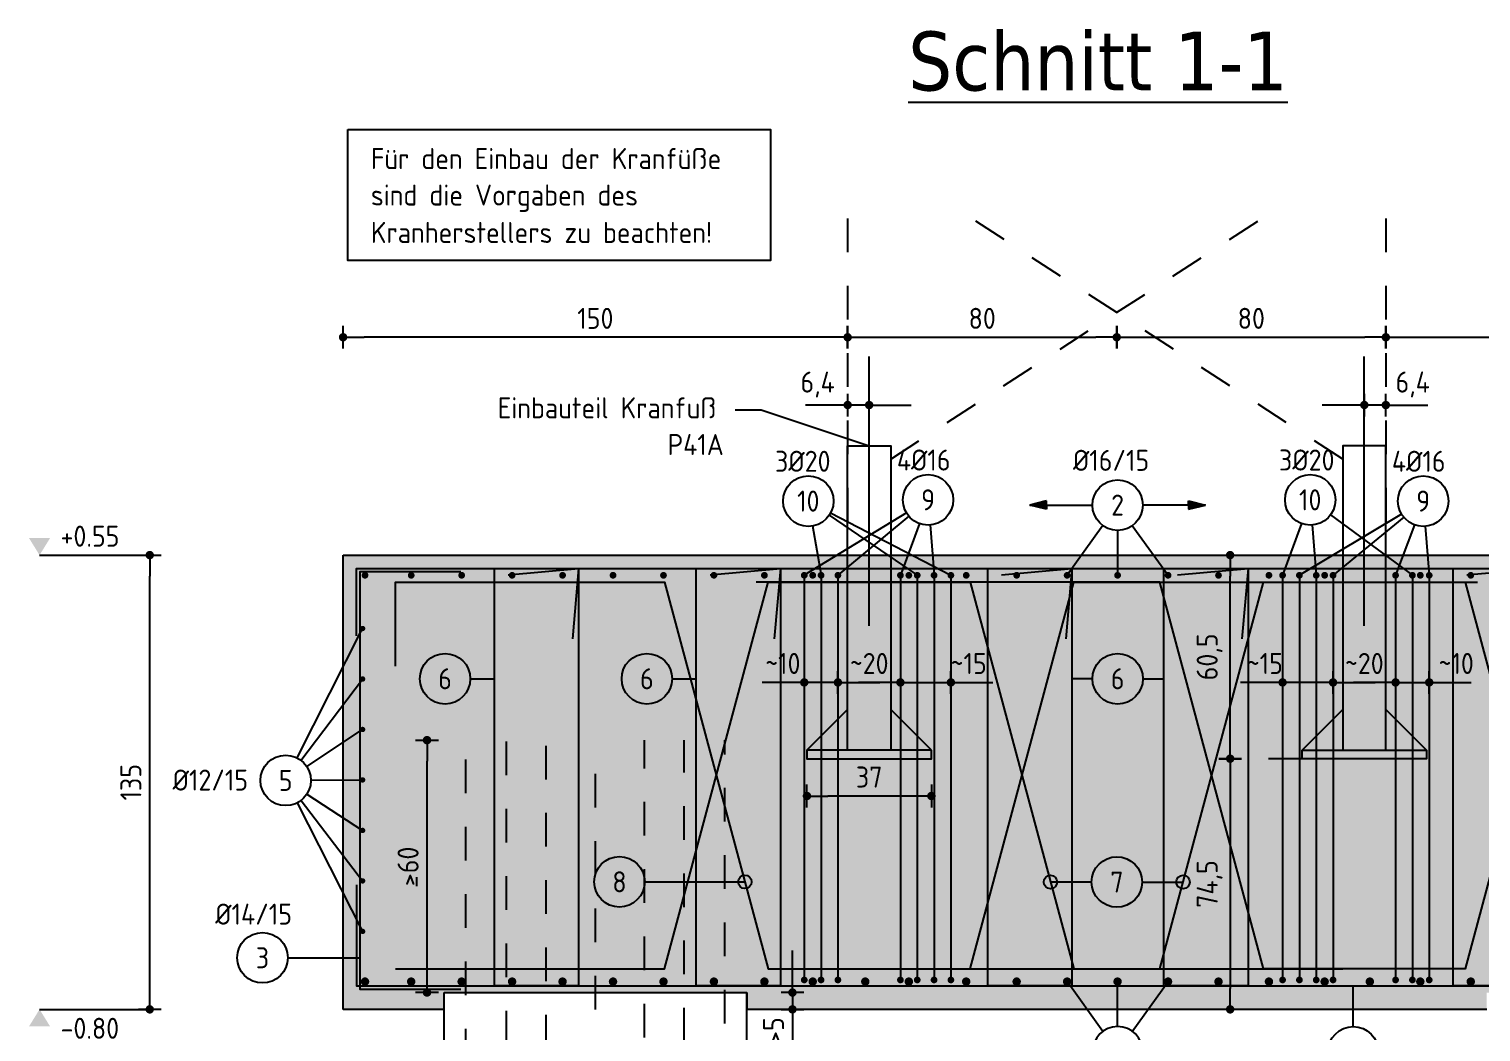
# Model space of a CAD drawing. Extents: x 0 to 30.1, y 0 to 14.9.
# Drawn here: x 8.773 to 13.089, y 3.843 to 6.823 of the extents above; entities that cross this region are included whole.
import ezdxf
from ezdxf.enums import TextEntityAlignment as Align

# ---------------------------------------------------------------- set-up
doc = ezdxf.new("R2010")
doc.units = 0
doc.header["$LTSCALE"] = 0.25
for name, pattern in [('AUSGEZOGEN', [1000.01, 1000, 0.01]), ('DASHED', [0.75, 0.5, -0.25]), ('DOT', [0.175, 0.05, -0.125]), ('HIDDEN2', [0.187, 0.125, -0.062])]:
    doc.linetypes.add(name, pattern=pattern)
for name, color, linetype in [('ACHSEN', 7, 'Continuous'), ('BETON', 7, 'Continuous'), ('grau_mittel', 7, 'Continuous'), ('HILFE', 7, 'Continuous'), ('koten', 7, 'Continuous'), ('MASSE', 7, 'Continuous'), ('OBJEKT', 7, 'Continuous'), ('RND', 7, 'Continuous'), ('TEXT', 7, 'Continuous')]:
    doc.layers.add(name, color=color, linetype=linetype)
doc.layers.add('NOPLOT', color=7, linetype='Continuous', plot=False)
doc.styles.add('helv', font='tahoma.ttf')
doc.styles.add('txt', font='isocp.shx')
doc.linetypes.add('ZICKZACK', pattern='A,0.0001,-0.2,[131,ltypeshp.shx,S=0.2,R=0,X=-0.2,Y=0],-0.4,[131,ltypeshp.shx,S=0.2,R=180,X=0.2,Y=0],-0.2', length=0.8001)
doc.dimstyles.new('DOT_I', dxfattribs={"dimscale": 0.25, "dimtxt": 0.25, "dimasz": 0.25, "dimexe": 0.1, "dimexo": 0.3, "dimgap": 0.1, "dimtad": 1, "dimdec": 3, "dimzin": 3, "dimtxsty": 'txt', "dimblk": 'DOT', "dimblk1": 'DOT', "dimblk2": 'DOT', "dimsah": 1, "dimcen": 0.1, "dimse1": 1, "dimse2": 1, "dimazin": 0, "dimtfac": 1, "dimtdec": 4, "dimtix": 1, "dimtmove": 2, "dimatfit": 3, "dimfxl": 0, "dimtvp": 1, "dimtolj": 1, "dimtzin": 0, "dimarcsym": 0})

# ---------------------------------------------------------------- blocks, each defined once
blk = doc.blocks.new('DOT')
at = {"layer": 'MASSE', "color": 7, "linetype": 'Continuous'}
for p, q in [((0, 0), (-1, 0)), ((0, 0.54), (0, -0.54))]:
    blk.add_line(p, q, dxfattribs=at)
at = {"layer": 'MASSE', "color": 7, "linetype": 'Continuous', "const_width": 0.2}
blk.add_lwpolyline([(-0.1, 0, 1), (0.1, 0, 1)], format="xyb", close=True, dxfattribs=at)
blk = doc.blocks.new('*D63')
at = {"layer": 'DEFPOINTS', "color": 0, "linetype": 'AUSGEZOGEN', "ltscale": 0.1, "transparency": 16777216}
for p in [(9.1314, 5.2599), (9.1314, 5.2599), (9.1314, 3.9099)]:
    blk.add_point(p, dxfattribs=at)
at = {"layer": 'MASSE', "color": 0, "linetype": 'AUSGEZOGEN', "lineweight": -2, "ltscale": 0.1, "transparency": 16777216}
blk.add_line((9.1314, 3.9724), (9.1314, 5.1974), dxfattribs=at)
at = {"layer": 'MASSE', "color": 0, "linetype": 'AUSGEZOGEN', "lineweight": -2, "ltscale": 0.1, "transparency": 16777216, "xscale": 0.0625, "yscale": 0.0625, "zscale": 0.0625}
for p, rotation in [((9.1314, 5.2599), 90), ((9.1314, 3.9099), 270)]:
    blk.add_blockref('DOT', p, dxfattribs=dict(at, rotation=rotation))
at = {"layer": 'MASSE', "color": 0, "linetype": 'AUSGEZOGEN', "ltscale": 0.1, "transparency": 16777216, "insert": (9.0752, 4.5849), "char_height": 0.0625, "attachment_point": 5, "rotation": 90, "style": 'txt'}
blk.add_mtext('\\A1;135', dxfattribs=at)
blk = doc.blocks.new('okrd_o')
at = {"layer": 'koten', "color": 7, "linetype": 'Continuous'}
blk.add_solid([(-0.125, 0.202), (0.125, 0.202), (0, 0)], dxfattribs=at)
at = {"layer": 'koten', "style": 'txt'}
blk.add_attdef('OKRD', (0.25, 0.1), '', height=0.25, dxfattribs=at)
blk = doc.blocks.new('OKRD_U')
at = {"layer": 'koten', "color": 7, "linetype": 'Continuous'}
blk.add_solid([(-0.125, -0.202), (0.125, -0.202), (0, 0)], dxfattribs=at)
at = {"layer": 'koten', "style": 'txt'}
blk.add_attdef('OKRD', (0.25, -0.35), '', height=0.25, dxfattribs=at)
blk = doc.blocks.new('*D66')
at = {"layer": 'DEFPOINTS', "color": 0, "linetype": 'AUSGEZOGEN', "transparency": 16777216}
for p in [(11.0421, 3.9599), (11.0421, 3.9099), (11.0421, 3.9099)]:
    blk.add_point(p, dxfattribs=at)
at = {"layer": 'MASSE', "color": 0, "linetype": 'AUSGEZOGEN', "lineweight": -2, "transparency": 16777216}
for p, q in [((11.0421, 4.0224), (11.0421, 4.0849)), ((11.0421, 3.9599), (11.0421, 3.9099)), ((11.0421, 3.8474), (11.0421, 3.7849))]:
    blk.add_line(p, q, dxfattribs=at)
at = {"layer": 'MASSE', "color": 0, "linetype": 'AUSGEZOGEN', "lineweight": -2, "transparency": 16777216, "xscale": 0.0625, "yscale": 0.0625, "zscale": 0.0625}
for p, rotation in [((11.0421, 3.9599), 270), ((11.0421, 3.9099), 90)]:
    blk.add_blockref('DOT', p, dxfattribs=dict(at, rotation=rotation))
at = {"layer": 'MASSE', "color": 0, "linetype": 'AUSGEZOGEN', "transparency": 16777216, "insert": (10.9859, 3.8469), "char_height": 0.0625, "attachment_point": 5, "rotation": 90, "style": 'txt'}
blk.add_mtext('\\A1;>5', dxfattribs=at)
blk = doc.blocks.new('*D96')
at = {"layer": 'DEFPOINTS', "color": 0, "linetype": 'AUSGEZOGEN', "transparency": 16777216}
for p in [(9.7062, 5.9073), (9.7062, 5.9073), (11.2062, 5.9073)]:
    blk.add_point(p, dxfattribs=at)
at = {"layer": 'MASSE', "color": 0, "linetype": 'AUSGEZOGEN', "lineweight": -2, "transparency": 16777216}
blk.add_line((11.1437, 5.9073), (9.7687, 5.9073), dxfattribs=at)
at = {"layer": 'MASSE', "color": 0, "linetype": 'AUSGEZOGEN', "lineweight": -2, "transparency": 16777216, "xscale": 0.0625, "yscale": 0.0625, "zscale": 0.0625, "rotation": 180}
blk.add_blockref('DOT', (9.7062, 5.9073), dxfattribs=at)
at = {"layer": 'MASSE', "color": 0, "linetype": 'AUSGEZOGEN', "lineweight": -2, "transparency": 16777216, "xscale": 0.0625, "yscale": 0.0625, "zscale": 0.0625}
blk.add_blockref('DOT', (11.2062, 5.9073), dxfattribs=at)
at = {"layer": 'MASSE', "color": 0, "linetype": 'AUSGEZOGEN', "transparency": 16777216, "insert": (10.4562, 5.9635), "char_height": 0.0625, "attachment_point": 5, "style": 'txt'}
blk.add_mtext('\\A1;150', dxfattribs=at)
blk = doc.blocks.new('*D97')
at = {"layer": 'DEFPOINTS', "color": 0, "linetype": 'AUSGEZOGEN', "transparency": 16777216}
for p in [(11.2062, 5.9073), (12.0062, 5.9073), (12.0062, 5.9073)]:
    blk.add_point(p, dxfattribs=at)
at = {"layer": 'MASSE', "color": 0, "linetype": 'AUSGEZOGEN', "lineweight": -2, "transparency": 16777216}
blk.add_line((11.2687, 5.9073), (11.9437, 5.9073), dxfattribs=at)
at = {"layer": 'MASSE', "color": 0, "linetype": 'AUSGEZOGEN', "lineweight": -2, "transparency": 16777216, "xscale": 0.0625, "yscale": 0.0625, "zscale": 0.0625, "rotation": 180}
blk.add_blockref('DOT', (11.2062, 5.9073), dxfattribs=at)
at = {"layer": 'MASSE', "color": 0, "linetype": 'AUSGEZOGEN', "lineweight": -2, "transparency": 16777216, "xscale": 0.0625, "yscale": 0.0625, "zscale": 0.0625}
blk.add_blockref('DOT', (12.0062, 5.9073), dxfattribs=at)
at = {"layer": 'MASSE', "color": 0, "linetype": 'AUSGEZOGEN', "transparency": 16777216, "insert": (11.6062, 5.9635), "char_height": 0.0625, "attachment_point": 5, "style": 'txt'}
blk.add_mtext('\\A1;80', dxfattribs=at)
blk = doc.blocks.new('*D98')
at = {"layer": 'DEFPOINTS', "color": 0, "linetype": 'AUSGEZOGEN', "transparency": 16777216}
for p in [(12.0062, 5.9073), (12.8062, 5.9073), (12.8062, 5.9073)]:
    blk.add_point(p, dxfattribs=at)
at = {"layer": 'MASSE', "color": 0, "linetype": 'AUSGEZOGEN', "lineweight": -2, "transparency": 16777216}
blk.add_line((12.0687, 5.9073), (12.7437, 5.9073), dxfattribs=at)
at = {"layer": 'MASSE', "color": 0, "linetype": 'AUSGEZOGEN', "lineweight": -2, "transparency": 16777216, "xscale": 0.0625, "yscale": 0.0625, "zscale": 0.0625, "rotation": 180}
blk.add_blockref('DOT', (12.0062, 5.9073), dxfattribs=at)
at = {"layer": 'MASSE', "color": 0, "linetype": 'AUSGEZOGEN', "lineweight": -2, "transparency": 16777216, "xscale": 0.0625, "yscale": 0.0625, "zscale": 0.0625}
blk.add_blockref('DOT', (12.8062, 5.9073), dxfattribs=at)
at = {"layer": 'MASSE', "color": 0, "linetype": 'AUSGEZOGEN', "transparency": 16777216, "insert": (12.4062, 5.9635), "char_height": 0.0625, "attachment_point": 5, "style": 'txt'}
blk.add_mtext('\\A1;80', dxfattribs=at)
blk = doc.blocks.new('*D99')
at = {"layer": 'DEFPOINTS', "color": 0, "linetype": 'AUSGEZOGEN', "transparency": 16777216}
for p in [(12.8062, 5.9073), (14.3062, 5.9073), (14.3062, 5.9073)]:
    blk.add_point(p, dxfattribs=at)
at = {"layer": 'MASSE', "color": 0, "linetype": 'AUSGEZOGEN', "lineweight": -2, "transparency": 16777216}
blk.add_line((12.8687, 5.9073), (14.2437, 5.9073), dxfattribs=at)
at = {"layer": 'MASSE', "color": 0, "linetype": 'AUSGEZOGEN', "lineweight": -2, "transparency": 16777216, "xscale": 0.0625, "yscale": 0.0625, "zscale": 0.0625, "rotation": 180}
blk.add_blockref('DOT', (12.8062, 5.9073), dxfattribs=at)
at = {"layer": 'MASSE', "color": 0, "linetype": 'AUSGEZOGEN', "lineweight": -2, "transparency": 16777216, "xscale": 0.0625, "yscale": 0.0625, "zscale": 0.0625}
blk.add_blockref('DOT', (14.3062, 5.9073), dxfattribs=at)
at = {"layer": 'MASSE', "color": 0, "linetype": 'AUSGEZOGEN', "transparency": 16777216, "insert": (13.5562, 5.9635), "char_height": 0.0625, "attachment_point": 5, "style": 'txt'}
blk.add_mtext('\\A1;150', dxfattribs=at)
blk = doc.blocks.new('*D100')
at = {"layer": 'DEFPOINTS', "color": 0, "linetype": 'AUSGEZOGEN', "transparency": 16777216}
for p in [(11.2062, 5.7059), (11.2062, 5.7059), (11.2702, 5.7059)]:
    blk.add_point(p, dxfattribs=at)
at = {"layer": 'MASSE', "color": 0, "linetype": 'AUSGEZOGEN', "lineweight": -2, "transparency": 16777216}
for p, q in [((11.1437, 5.7059), (11.0812, 5.7059)), ((11.2702, 5.7059), (11.2062, 5.7059)), ((11.3327, 5.7059), (11.3952, 5.7059))]:
    blk.add_line(p, q, dxfattribs=at)
at = {"layer": 'MASSE', "color": 0, "linetype": 'AUSGEZOGEN', "lineweight": -2, "transparency": 16777216, "xscale": 0.0625, "yscale": 0.0625, "zscale": 0.0625}
blk.add_blockref('DOT', (11.2062, 5.7059), dxfattribs=at)
at = {"layer": 'MASSE', "color": 0, "linetype": 'AUSGEZOGEN', "lineweight": -2, "transparency": 16777216, "xscale": 0.0625, "yscale": 0.0625, "zscale": 0.0625, "rotation": 180}
blk.add_blockref('DOT', (11.2702, 5.7059), dxfattribs=at)
at = {"layer": 'MASSE', "color": 0, "linetype": 'AUSGEZOGEN', "transparency": 16777216, "insert": (11.117, 5.7669), "char_height": 0.0625, "attachment_point": 5, "style": 'txt'}
blk.add_mtext('\\A1;6,4', dxfattribs=at)
blk = doc.blocks.new('*D101')
at = {"layer": 'DEFPOINTS', "color": 0, "linetype": 'AUSGEZOGEN', "transparency": 16777216}
for p in [(12.7422, 5.7059), (12.7422, 5.7059), (12.8062, 5.7059)]:
    blk.add_point(p, dxfattribs=at)
at = {"layer": 'MASSE', "color": 0, "linetype": 'AUSGEZOGEN', "lineweight": -2, "transparency": 16777216}
for p, q in [((12.6797, 5.7059), (12.6172, 5.7059)), ((12.8062, 5.7059), (12.7422, 5.7059)), ((12.8687, 5.7059), (12.9312, 5.7059))]:
    blk.add_line(p, q, dxfattribs=at)
at = {"layer": 'MASSE', "color": 0, "linetype": 'AUSGEZOGEN', "lineweight": -2, "transparency": 16777216, "xscale": 0.0625, "yscale": 0.0625, "zscale": 0.0625}
blk.add_blockref('DOT', (12.7422, 5.7059), dxfattribs=at)
at = {"layer": 'MASSE', "color": 0, "linetype": 'AUSGEZOGEN', "lineweight": -2, "transparency": 16777216, "xscale": 0.0625, "yscale": 0.0625, "zscale": 0.0625, "rotation": 180}
blk.add_blockref('DOT', (12.8062, 5.7059), dxfattribs=at)
at = {"layer": 'MASSE', "color": 0, "linetype": 'AUSGEZOGEN', "transparency": 16777216, "insert": (12.8861, 5.7669), "char_height": 0.0625, "attachment_point": 5, "style": 'txt'}
blk.add_mtext('\\A1;6,4', dxfattribs=at)
blk = doc.blocks.new('RND_HIN')
at = {"layer": 'RND', "color": 7, "linetype": 'Continuous'}
blk.add_circle((0, 0), 0.3, dxfattribs=at)
at = {"layer": 'RND', "color": 7, "linetype": 'Continuous', "style": 'txt'}
blk.add_attdef('POSI', text='', height=0.25, dxfattribs=at).set_placement((0, 0), align=Align.MIDDLE)
blk = doc.blocks.new('Pfeillinie')
at = {"layer": 'TEXT', "linetype": 'Continuous'}
blk.add_hatch(color=7, dxfattribs=at).paths.add_polyline_path([(0, 0), (-0.8, 0.2), (-0.8, 0), (-0.8, -0.2)])
at = {"layer": 'TEXT', "color": 7, "linetype": 'Continuous'}
for p, q in [((-0.8, 0), (-0.8, 0.2)), ((-0.8, 0.2), (0, 0)), ((-0.8, 0), (-0.8, -0.2)), ((-0.8, -0.2), (0, 0))]:
    blk.add_line(p, q, dxfattribs=at)
blk = doc.blocks.new('*D149')
at = {"layer": 'DEFPOINTS', "color": 0, "linetype": 'AUSGEZOGEN', "transparency": 16777216}
for p in [(9.9557, 4.7099), (9.9557, 4.7099), (9.9557, 3.9599)]:
    blk.add_point(p, dxfattribs=at)
at = {"layer": 'MASSE', "color": 0, "linetype": 'AUSGEZOGEN', "lineweight": -2, "transparency": 16777216}
blk.add_line((9.9557, 4.0224), (9.9557, 4.6474), dxfattribs=at)
at = {"layer": 'MASSE', "color": 0, "linetype": 'AUSGEZOGEN', "lineweight": -2, "transparency": 16777216, "xscale": 0.0625, "yscale": 0.0625, "zscale": 0.0625}
for p, rotation in [((9.9557, 4.7099), 90), ((9.9557, 3.9599), 270)]:
    blk.add_blockref('DOT', p, dxfattribs=dict(at, rotation=rotation))
at = {"layer": 'MASSE', "color": 0, "linetype": 'AUSGEZOGEN', "transparency": 16777216, "insert": (9.8994, 4.3349), "char_height": 0.0625, "attachment_point": 5, "rotation": 90, "style": 'txt'}
blk.add_mtext('\\A1;>60', dxfattribs=at)
blk = doc.blocks.new('*D150')
at = {"layer": 'DEFPOINTS', "color": 0, "linetype": 'AUSGEZOGEN', "transparency": 16777216}
for p in [(11.0852, 4.544), (11.0852, 4.544), (11.4552, 4.544)]:
    blk.add_point(p, dxfattribs=at)
at = {"layer": 'MASSE', "color": 0, "linetype": 'AUSGEZOGEN', "lineweight": -2, "transparency": 16777216}
blk.add_line((11.3927, 4.544), (11.1477, 4.544), dxfattribs=at)
at = {"layer": 'MASSE', "color": 0, "linetype": 'AUSGEZOGEN', "lineweight": -2, "transparency": 16777216, "xscale": 0.0625, "yscale": 0.0625, "zscale": 0.0625, "rotation": 180}
blk.add_blockref('DOT', (11.0852, 4.544), dxfattribs=at)
at = {"layer": 'MASSE', "color": 0, "linetype": 'AUSGEZOGEN', "lineweight": -2, "transparency": 16777216, "xscale": 0.0625, "yscale": 0.0625, "zscale": 0.0625}
blk.add_blockref('DOT', (11.4552, 4.544), dxfattribs=at)
at = {"layer": 'MASSE', "color": 0, "linetype": 'AUSGEZOGEN', "transparency": 16777216, "insert": (11.2702, 4.6003), "char_height": 0.0625, "attachment_point": 5, "style": 'txt'}
blk.add_mtext('\\A1;37', dxfattribs=at)
blk = doc.blocks.new('*D151')
at = {"layer": 'DEFPOINTS', "color": 0, "linetype": 'AUSGEZOGEN', "transparency": 16777216}
for p in [(12.3433, 5.2599), (12.3433, 5.2599), (12.3433, 4.6549)]:
    blk.add_point(p, dxfattribs=at)
at = {"layer": 'MASSE', "color": 0, "linetype": 'AUSGEZOGEN', "lineweight": -2, "transparency": 16777216}
blk.add_line((12.3433, 4.7174), (12.3433, 5.1974), dxfattribs=at)
at = {"layer": 'MASSE', "color": 0, "linetype": 'AUSGEZOGEN', "lineweight": -2, "transparency": 16777216, "xscale": 0.0625, "yscale": 0.0625, "zscale": 0.0625}
for p, rotation in [((12.3433, 5.2599), 90), ((12.3433, 4.6549), 270)]:
    blk.add_blockref('DOT', p, dxfattribs=dict(at, rotation=rotation))
at = {"layer": 'MASSE', "color": 0, "linetype": 'AUSGEZOGEN', "transparency": 16777216, "insert": (12.2824, 4.9574), "char_height": 0.0625, "attachment_point": 5, "rotation": 90, "style": 'txt'}
blk.add_mtext('\\A1;60,5', dxfattribs=at)
blk = doc.blocks.new('*D152')
at = {"layer": 'DEFPOINTS', "color": 0, "linetype": 'AUSGEZOGEN', "transparency": 16777216}
for p in [(12.3433, 4.6549), (12.3433, 3.9099), (12.3433, 3.9099)]:
    blk.add_point(p, dxfattribs=at)
at = {"layer": 'MASSE', "color": 0, "linetype": 'AUSGEZOGEN', "lineweight": -2, "transparency": 16777216}
blk.add_line((12.3433, 4.5924), (12.3433, 3.9724), dxfattribs=at)
at = {"layer": 'MASSE', "color": 0, "linetype": 'AUSGEZOGEN', "lineweight": -2, "transparency": 16777216, "xscale": 0.0625, "yscale": 0.0625, "zscale": 0.0625}
for p, rotation in [((12.3433, 4.6549), 90), ((12.3433, 3.9099), 270)]:
    blk.add_blockref('DOT', p, dxfattribs=dict(at, rotation=rotation))
at = {"layer": 'MASSE', "color": 0, "linetype": 'AUSGEZOGEN', "transparency": 16777216, "insert": (12.2824, 4.2824), "char_height": 0.0625, "attachment_point": 5, "rotation": 90, "style": 'txt'}
blk.add_mtext('\\A1;74,5', dxfattribs=at)
blk = doc.blocks.new('*D179')
at = {"layer": 'DEFPOINTS', "color": 0, "linetype": 'AUSGEZOGEN', "transparency": 16777216}
for p in [(11.0772, 4.8815), (11.0772, 4.8815), (11.1772, 4.8815)]:
    blk.add_point(p, dxfattribs=at)
at = {"layer": 'MASSE', "color": 0, "linetype": 'AUSGEZOGEN', "lineweight": -2, "transparency": 16777216}
for p, q in [((11.0147, 4.8815), (10.9522, 4.8815)), ((11.1772, 4.8815), (11.0772, 4.8815)), ((11.2397, 4.8815), (11.3022, 4.8815))]:
    blk.add_line(p, q, dxfattribs=at)
at = {"layer": 'MASSE', "color": 0, "linetype": 'AUSGEZOGEN', "lineweight": -2, "transparency": 16777216, "xscale": 0.0625, "yscale": 0.0625, "zscale": 0.0625}
blk.add_blockref('DOT', (11.0772, 4.8815), dxfattribs=at)
at = {"layer": 'MASSE', "color": 0, "linetype": 'AUSGEZOGEN', "lineweight": -2, "transparency": 16777216, "xscale": 0.0625, "yscale": 0.0625, "zscale": 0.0625, "rotation": 180}
blk.add_blockref('DOT', (11.1772, 4.8815), dxfattribs=at)
at = {"layer": 'MASSE', "color": 0, "linetype": 'AUSGEZOGEN', "transparency": 16777216, "insert": (11.0135, 4.9378), "char_height": 0.0625, "attachment_point": 5, "style": 'txt'}
blk.add_mtext('\\A1;~10', dxfattribs=at)
blk = doc.blocks.new('*D180')
at = {"layer": 'DEFPOINTS', "color": 0, "linetype": 'AUSGEZOGEN', "transparency": 16777216}
for p in [(11.1772, 4.8815), (11.3631, 4.8815), (11.3631, 4.8815)]:
    blk.add_point(p, dxfattribs=at)
at = {"layer": 'MASSE', "color": 0, "linetype": 'AUSGEZOGEN', "lineweight": -2, "transparency": 16777216}
blk.add_line((11.2397, 4.8815), (11.3006, 4.8815), dxfattribs=at)
at = {"layer": 'MASSE', "color": 0, "linetype": 'AUSGEZOGEN', "lineweight": -2, "transparency": 16777216, "xscale": 0.0625, "yscale": 0.0625, "zscale": 0.0625, "rotation": 180}
blk.add_blockref('DOT', (11.1772, 4.8815), dxfattribs=at)
at = {"layer": 'MASSE', "color": 0, "linetype": 'AUSGEZOGEN', "lineweight": -2, "transparency": 16777216, "xscale": 0.0625, "yscale": 0.0625, "zscale": 0.0625}
blk.add_blockref('DOT', (11.3631, 4.8815), dxfattribs=at)
at = {"layer": 'MASSE', "color": 0, "linetype": 'AUSGEZOGEN', "transparency": 16777216, "insert": (11.2702, 4.9378), "char_height": 0.0625, "attachment_point": 5, "style": 'txt'}
blk.add_mtext('\\A1;~20', dxfattribs=at)
blk = doc.blocks.new('*D181')
at = {"layer": 'DEFPOINTS', "color": 0, "linetype": 'AUSGEZOGEN', "transparency": 16777216}
for p in [(11.3631, 4.8815), (11.5131, 4.8815), (11.5131, 4.8815)]:
    blk.add_point(p, dxfattribs=at)
at = {"layer": 'MASSE', "color": 0, "linetype": 'AUSGEZOGEN', "lineweight": -2, "transparency": 16777216}
for p, q in [((11.3006, 4.8815), (11.2381, 4.8815)), ((11.3631, 4.8815), (11.5131, 4.8815)), ((11.5756, 4.8815), (11.6381, 4.8815))]:
    blk.add_line(p, q, dxfattribs=at)
at = {"layer": 'MASSE', "color": 0, "linetype": 'AUSGEZOGEN', "lineweight": -2, "transparency": 16777216, "xscale": 0.0625, "yscale": 0.0625, "zscale": 0.0625}
blk.add_blockref('DOT', (11.3631, 4.8815), dxfattribs=at)
at = {"layer": 'MASSE', "color": 0, "linetype": 'AUSGEZOGEN', "lineweight": -2, "transparency": 16777216, "xscale": 0.0625, "yscale": 0.0625, "zscale": 0.0625, "rotation": 180}
blk.add_blockref('DOT', (11.5131, 4.8815), dxfattribs=at)
at = {"layer": 'MASSE', "color": 0, "linetype": 'AUSGEZOGEN', "transparency": 16777216, "insert": (11.566, 4.9378), "char_height": 0.0625, "attachment_point": 5, "style": 'txt'}
blk.add_mtext('\\A1;~15', dxfattribs=at)
blk = doc.blocks.new('*D182')
at = {"layer": 'DEFPOINTS', "color": 0, "linetype": 'AUSGEZOGEN', "transparency": 16777216}
for p in [(12.4992, 4.8815), (12.4992, 4.8815), (12.6492, 4.8815)]:
    blk.add_point(p, dxfattribs=at)
at = {"layer": 'MASSE', "color": 0, "linetype": 'AUSGEZOGEN', "lineweight": -2, "transparency": 16777216}
for p, q in [((12.4367, 4.8815), (12.3742, 4.8815)), ((12.6492, 4.8815), (12.4992, 4.8815)), ((12.7117, 4.8815), (12.7742, 4.8815))]:
    blk.add_line(p, q, dxfattribs=at)
at = {"layer": 'MASSE', "color": 0, "linetype": 'AUSGEZOGEN', "lineweight": -2, "transparency": 16777216, "xscale": 0.0625, "yscale": 0.0625, "zscale": 0.0625}
blk.add_blockref('DOT', (12.4992, 4.8815), dxfattribs=at)
at = {"layer": 'MASSE', "color": 0, "linetype": 'AUSGEZOGEN', "lineweight": -2, "transparency": 16777216, "xscale": 0.0625, "yscale": 0.0625, "zscale": 0.0625, "rotation": 180}
blk.add_blockref('DOT', (12.6492, 4.8815), dxfattribs=at)
at = {"layer": 'MASSE', "color": 0, "linetype": 'AUSGEZOGEN', "transparency": 16777216, "insert": (12.4465, 4.9378), "char_height": 0.0625, "attachment_point": 5, "style": 'txt'}
blk.add_mtext('\\A1;~15', dxfattribs=at)
blk = doc.blocks.new('*D183')
at = {"layer": 'DEFPOINTS', "color": 0, "linetype": 'AUSGEZOGEN', "transparency": 16777216}
for p in [(12.6492, 4.8815), (12.8351, 4.8815), (12.8351, 4.8815)]:
    blk.add_point(p, dxfattribs=at)
at = {"layer": 'MASSE', "color": 0, "linetype": 'AUSGEZOGEN', "lineweight": -2, "transparency": 16777216}
blk.add_line((12.7117, 4.8815), (12.7726, 4.8815), dxfattribs=at)
at = {"layer": 'MASSE', "color": 0, "linetype": 'AUSGEZOGEN', "lineweight": -2, "transparency": 16777216, "xscale": 0.0625, "yscale": 0.0625, "zscale": 0.0625, "rotation": 180}
blk.add_blockref('DOT', (12.6492, 4.8815), dxfattribs=at)
at = {"layer": 'MASSE', "color": 0, "linetype": 'AUSGEZOGEN', "lineweight": -2, "transparency": 16777216, "xscale": 0.0625, "yscale": 0.0625, "zscale": 0.0625}
blk.add_blockref('DOT', (12.8351, 4.8815), dxfattribs=at)
at = {"layer": 'MASSE', "color": 0, "linetype": 'AUSGEZOGEN', "transparency": 16777216, "insert": (12.7422, 4.9378), "char_height": 0.0625, "attachment_point": 5, "style": 'txt'}
blk.add_mtext('\\A1;~20', dxfattribs=at)
blk = doc.blocks.new('*D184')
at = {"layer": 'DEFPOINTS', "color": 0, "linetype": 'AUSGEZOGEN', "transparency": 16777216}
for p in [(12.8351, 4.8815), (12.9351, 4.8815), (12.9351, 4.8815)]:
    blk.add_point(p, dxfattribs=at)
at = {"layer": 'MASSE', "color": 0, "linetype": 'AUSGEZOGEN', "lineweight": -2, "transparency": 16777216}
for p, q in [((12.7726, 4.8815), (12.7101, 4.8815)), ((12.8351, 4.8815), (12.9351, 4.8815)), ((12.9976, 4.8815), (13.0601, 4.8815))]:
    blk.add_line(p, q, dxfattribs=at)
at = {"layer": 'MASSE', "color": 0, "linetype": 'AUSGEZOGEN', "lineweight": -2, "transparency": 16777216, "xscale": 0.0625, "yscale": 0.0625, "zscale": 0.0625}
blk.add_blockref('DOT', (12.8351, 4.8815), dxfattribs=at)
at = {"layer": 'MASSE', "color": 0, "linetype": 'AUSGEZOGEN', "lineweight": -2, "transparency": 16777216, "xscale": 0.0625, "yscale": 0.0625, "zscale": 0.0625, "rotation": 180}
blk.add_blockref('DOT', (12.9351, 4.8815), dxfattribs=at)
at = {"layer": 'MASSE', "color": 0, "linetype": 'AUSGEZOGEN', "transparency": 16777216, "insert": (13.0153, 4.9378), "char_height": 0.0625, "attachment_point": 5, "style": 'txt'}
blk.add_mtext('\\A1;~10', dxfattribs=at)

msp = doc.modelspace()

# ---------------------------------------------------------------- hatches: boundary and pattern name
at = {"layer": 'grau_mittel'}
msp.add_hatch(color=61, dxfattribs=at).paths.add_polyline_path([(9.7062, 5.2599), (9.7062, 3.9099), (10.0062, 3.9099), (10.0062, 3.9599), (10.9062, 3.9599), (10.9062, 3.9099), (13.1062, 3.9099), (13.1062, 3.9599), (14.0062, 3.9599), (14.0062, 3.9099), (14.3062, 3.9099), (14.3062, 5.2599)])

# ---------------------------------------------------------------- linework, layer by layer
at = {"layer": 'ACHSEN', "color": 140, "linetype": 'AUSGEZOGEN'}
for p, q in [((11.2702, 5.0498), (11.2702, 5.8498)), ((12.7422, 5.0498), (12.7422, 5.8498))]:
    msp.add_line(p, q, dxfattribs=at)
at = {"layer": 'BETON', "color": 6, "linetype": 'AUSGEZOGEN'}
for p, q in [((9.7062, 5.2599), (14.3062, 5.2599)), ((9.7062, 3.9099), (9.7062, 5.2599)), ((10.0062, 3.9099), (9.7062, 3.9099)), ((13.1062, 3.9099), (10.9062, 3.9099))]:
    msp.add_line(p, q, dxfattribs=at)
at = {"layer": 'BETON', "color": 6, "linetype": 'AUSGEZOGEN', "ltscale": 0.1}
for p, q in [((10.0062, 2.9099), (10.0062, 3.9099)), ((10.9062, 2.9099), (10.9062, 3.9099))]:
    msp.add_line(p, q, dxfattribs=at)
at = {"layer": 'HILFE', "color": 102, "linetype": 'DOT'}
for p, q in [((11.2062, 6.2599), (11.2062, 5.2599)), ((11.3342, 5.5454), (12.4368, 6.2599)), ((12.6782, 5.5454), (11.5755, 6.2599)), ((12.8062, 6.2599), (12.8062, 5.2599)), ((12.5572, 4.6549), (12.3433, 4.6549))]:
    msp.add_line(p, q, dxfattribs=at)
at = {"layer": 'HILFE', "color": 102, "linetype": 'AUSGEZOGEN'}
for p, q in [((10.8713, 5.6915), (10.9489, 5.6915)), ((10.9489, 5.6915), (11.2702, 5.5849)), ((8.8038, 5.2599), (9.1314, 5.2599)), ((8.8038, 3.9099), (9.1314, 3.9099))]:
    msp.add_line(p, q, dxfattribs=at)
msp.add_lwpolyline([(9.7202, 6.5249), (10.9771, 6.5249), (10.9771, 6.1355), (9.7202, 6.1355)], close=True, dxfattribs=at)
at = {"layer": 'MASSE', "color": 7, "linetype": 'AUSGEZOGEN'}
msp.add_line((9.9241, 4.3032), (9.9241, 4.2762), dxfattribs=at)
at = {"layer": 'NOPLOT', "color": 191, "linetype": 'AUSGEZOGEN'}
for p, q in [((10.0062, 3.9099), (10.0062, 3.9599)), ((10.0062, 3.9599), (10.9062, 3.9599)), ((10.9062, 3.9599), (10.9062, 3.9099))]:
    msp.add_line(p, q, dxfattribs=at)
at = {"layer": 'OBJEKT', "color": 7, "linetype": 'AUSGEZOGEN'}
for p, q in [((11.0852, 4.6799), (11.2062, 4.8009)), ((11.4552, 4.6799), (11.3342, 4.8009)), ((12.5572, 4.6799), (12.6782, 4.8009)), ((12.9272, 4.6799), (12.8062, 4.8009))]:
    msp.add_line(p, q, dxfattribs=at)
at = {"layer": 'OBJEKT', "color": 7, "linetype": 'ZICKZACK', "ltscale": 0.1}
for p, q in [((10.0062, 3.9599), (10.9062, 3.9599)), ((10.0062, 3.9099), (10.0062, 3.9599)), ((10.9062, 3.9099), (10.9062, 3.9599))]:
    msp.add_line(p, q, dxfattribs=at)
at = {"layer": 'OBJEKT', "color": 7, "linetype": 'AUSGEZOGEN'}
for points in [[(11.3342, 4.6799), (11.2062, 4.6799), (11.2062, 5.5849), (11.3342, 5.5849)], [(12.6782, 4.6799), (12.8062, 4.6799), (12.8062, 5.5849), (12.6782, 5.5849)], [(11.4552, 4.6799), (11.0852, 4.6799), (11.0852, 4.6549), (11.4552, 4.6549)], [(12.5572, 4.6799), (12.9272, 4.6799), (12.9272, 4.6549), (12.5572, 4.6549)]]:
    msp.add_lwpolyline(points, close=True, dxfattribs=at)
at = {"layer": 'RND', "color": 102, "linetype": 'AUSGEZOGEN'}
for p, q in [((11.3812, 5.3851), (11.0772, 5.1999)), ((11.1512, 5.3782), (11.4131, 5.1999)), ((11.1557, 5.3858), (11.5131, 5.1999)), ((11.3877, 5.376), (11.1772, 5.1999)), ((11.4195, 5.3537), (11.3631, 5.1999)), ((12.5556, 5.3537), (12.4992, 5.1999)), ((12.853, 5.3818), (12.5492, 5.1999)), ((12.6417, 5.3796), (12.8851, 5.1999)), ((12.8594, 5.3727), (12.6492, 5.1999)), ((11.1019, 5.3465), (11.1272, 5.1999)), ((11.4512, 5.3494), (11.4631, 5.1999)), ((11.9649, 5.3476), (11.8587, 5.1999)), ((12.0087, 5.3335), (12.0087, 5.1999)), ((12.0525, 5.3476), (12.1587, 5.1999)), ((12.5873, 5.3494), (12.5992, 5.1999)), ((12.8911, 5.3501), (12.8351, 5.1999)), ((12.9234, 5.3456), (12.9351, 5.1999)), ((9.5694, 4.6572), (9.7642, 5.0417)), ((9.5809, 4.65), (9.7642, 4.8917)), ((10.0844, 4.8924), (10.1562, 4.8924)), ((10.6844, 4.8924), (10.7562, 4.8924)), ((11.9339, 4.8924), (11.8728, 4.8924)), ((12.0839, 4.8924), (12.1464, 4.8924)), ((9.5981, 4.6317), (9.7642, 4.7417)), ((9.6105, 4.5907), (9.7642, 4.5917)), ((9.5984, 4.5494), (9.7642, 4.4417)), ((9.5696, 4.5235), (9.7642, 4.1417)), ((9.5811, 4.5307), (9.7642, 4.2917)), ((10.6028, 4.289), (10.9007, 4.289)), ((11.9316, 4.2883), (11.8091, 4.2883)), ((12.0816, 4.2883), (12.2033, 4.2883)), ((9.5416, 4.0633), (9.7562, 4.0633)), ((11.9649, 3.8446), (11.8587, 3.9924)), ((12.0087, 3.8587), (12.0087, 3.9924)), ((12.0525, 3.8446), (12.1587, 3.9924)), ((12.7092, 3.8586), (12.7092, 3.9799))]:
    msp.add_line(p, q, dxfattribs=at)
for points in [[(11.7475, 5.4085), (11.9337, 5.4085)], [(12.2699, 5.4085), (12.0837, 5.4085)]]:
    msp.add_lwpolyline(points, dxfattribs=at)
at = {"layer": 'RND', "color": 1, "linetype": 'AUSGEZOGEN'}
for points in [[(9.7462, 5.0199), (9.7462, 5.2199), (14.2662, 5.2199), (14.2662, 5.0199)], [(10.0562, 5.2099), (9.7562, 5.2099), (9.7562, 3.9699), (10.0562, 3.9699)], [(9.862, 4.0299), (10.662, 4.0299), (10.9702, 5.1799), (11.5702, 5.1799), (11.8783, 4.0299), (12.6783, 4.0299)], [(9.862, 4.9299), (9.862, 5.1799), (10.662, 5.1799), (10.9702, 4.0299), (11.5702, 4.0299), (11.8783, 5.1799), (13.0783, 5.1799)], [(10.197, 5.2016), (10.4062, 5.2199), (10.4062, 3.9799), (10.1562, 3.9799), (10.1562, 5.2199), (10.4062, 5.2199), (10.3879, 5.0107)], [(10.797, 5.2016), (11.0062, 5.2199), (11.0062, 3.9799), (10.7562, 3.9799), (10.7562, 5.2199), (11.0062, 5.2199), (10.9879, 5.0107)], [(14.1503, 4.9299), (14.1503, 5.1799), (13.3503, 5.1799), (13.0422, 4.0299), (12.4422, 4.0299), (12.134, 5.1799), (10.934, 5.1799)], [(11.0772, 5.1999), (11.0772, 3.9973)], [(11.1272, 5.1999), (11.1272, 3.9973)], [(11.1772, 5.1999), (11.1772, 3.9973)], [(11.334, 4.0299), (12.134, 4.0299), (12.4422, 5.1799), (13.0422, 5.1799), (13.3503, 4.0299), (14.1503, 4.0299)], [(11.3631, 5.1999), (11.3631, 3.9973)], [(11.4131, 5.1999), (11.4131, 3.9973)], [(11.4631, 5.1999), (11.4631, 3.9973)], [(11.5131, 5.1999), (11.5131, 3.9973)], [(11.6636, 5.2016), (11.8728, 5.2199), (11.8728, 3.9799), (11.6228, 3.9799), (11.6228, 5.2199), (11.8728, 5.2199), (11.8545, 5.0107)], [(12.1872, 5.2016), (12.3964, 5.2199), (12.3964, 3.9799), (12.1464, 3.9799), (12.1464, 5.2199), (12.3964, 5.2199), (12.3781, 5.0107)], [(12.4992, 5.1999), (12.4992, 3.9973)], [(12.5492, 5.1999), (12.5492, 3.9973)], [(12.5992, 5.1999), (12.5992, 3.9973)], [(12.6492, 5.1999), (12.6492, 3.9973)], [(12.8351, 5.1999), (12.8351, 3.9973)], [(12.8851, 5.1999), (12.8851, 3.9973)], [(12.9351, 5.1999), (12.9351, 3.9973)], [(13.047, 5.2016), (13.2562, 5.2199), (13.2562, 3.9799), (13.0062, 3.9799), (13.0062, 5.2199), (13.2562, 5.2199), (13.2379, 5.0107)], [(9.7462, 4.2799), (9.7462, 3.9799), (14.2662, 3.9799), (14.2662, 4.2799)]]:
    msp.add_lwpolyline(points, dxfattribs=at)
at = {"layer": 'RND', "color": 7, "linetype": 'AUSGEZOGEN'}
for points, const_width in [([(9.7664, 5.1999, 1), (9.7764, 5.1999, 1)], 0.01), ([(9.9037, 5.1999, 1), (9.9137, 5.1999, 1)], 0.01), ([(10.0537, 5.1999, 1), (10.0637, 5.1999, 1)], 0.01), ([(10.2037, 5.1999, 1), (10.2137, 5.1999, 1)], 0.01), ([(10.3537, 5.1999, 1), (10.3637, 5.1999, 1)], 0.01), ([(10.5037, 5.1999, 1), (10.5137, 5.1999, 1)], 0.01), ([(10.6537, 5.1999, 1), (10.6637, 5.1999, 1)], 0.01), ([(10.8037, 5.1999, 1), (10.8137, 5.1999, 1)], 0.01), ([(10.9537, 5.1999, 1), (10.9637, 5.1999, 1)], 0.01), ([(11.0822, 5.1999, -1), (11.0722, 5.1999, -1)], 0.01), ([(11.0973, 5.1999, 1), (11.1073, 5.1999, 1)], 0.01), ([(11.1322, 5.1999, -1), (11.1222, 5.1999, -1)], 0.01), ([(11.1822, 5.1999, -1), (11.1722, 5.1999, -1)], 0.01), ([(11.3581, 5.1999, 1), (11.3681, 5.1999, 1)], 0.01), ([(11.3831, 5.1999, 1), (11.3931, 5.1999, 1)], 0.01), ([(11.4081, 5.1999, 1), (11.4181, 5.1999, 1)], 0.01), ([(11.4581, 5.1999, 1), (11.4681, 5.1999, 1)], 0.01), ([(11.5081, 5.1999, 1), (11.5181, 5.1999, 1)], 0.01), ([(11.5537, 5.1999, 1), (11.5637, 5.1999, 1)], 0.01), ([(11.7037, 5.1999, 1), (11.7137, 5.1999, 1)], 0.01), ([(11.8537, 5.1999, 1), (11.8637, 5.1999, 1)], 0.01), ([(12.0037, 5.1999, 1), (12.0137, 5.1999, 1)], 0.01), ([(12.1537, 5.1999, 1), (12.1637, 5.1999, 1)], 0.01), ([(12.3037, 5.1999, 1), (12.3137, 5.1999, 1)], 0.01), ([(12.4537, 5.1999, 1), (12.4637, 5.1999, 1)], 0.01), ([(12.5042, 5.1999, -1), (12.4942, 5.1999, -1)], 0.01), ([(12.5542, 5.1999, -1), (12.5442, 5.1999, -1)], 0.01), ([(12.6042, 5.1999, -1), (12.5942, 5.1999, -1)], 0.01), ([(12.6193, 5.1999, 1), (12.6293, 5.1999, 1)], 0.01), ([(12.6542, 5.1999, -1), (12.6442, 5.1999, -1)], 0.01), ([(12.8301, 5.1999, 1), (12.8401, 5.1999, 1)], 0.01), ([(12.8801, 5.1999, 1), (12.8901, 5.1999, 1)], 0.01), ([(12.9037, 5.1999, 1), (12.9137, 5.1999, 1)], 0.01), ([(12.9301, 5.1999, 1), (12.9401, 5.1999, 1)], 0.01), ([(13.0537, 5.1999, 1), (13.0637, 5.1999, 1)], 0.01), ([(9.7602, 5.0417, 1), (9.7682, 5.0417, 1)], 0.008), ([(9.7602, 4.8917, 1), (9.7682, 4.8917, 1)], 0.008), ([(9.7602, 4.7417, 1), (9.7682, 4.7417, 1)], 0.008), ([(9.7602, 4.5917, 1), (9.7682, 4.5917, 1)], 0.008), ([(9.7602, 4.4417, 1), (9.7682, 4.4417, 1)], 0.008), ([(9.7602, 4.2917, 1), (9.7682, 4.2917, 1)], 0.008), ([(9.7602, 4.1417, 1), (9.7682, 4.1417, 1)], 0.008), ([(9.7651, 3.9924, 1), (9.7776, 3.9924, 1)], 0.0125), ([(9.9024, 3.9924, 1), (9.9149, 3.9924, 1)], 0.0125), ([(10.0524, 3.9924, 1), (10.0649, 3.9924, 1)], 0.0125), ([(10.2024, 3.9924, 1), (10.2149, 3.9924, 1)], 0.0125), ([(10.3524, 3.9924, 1), (10.3649, 3.9924, 1)], 0.0125), ([(10.5024, 3.9924, 1), (10.5149, 3.9924, 1)], 0.0125), ([(10.6524, 3.9924, 1), (10.6649, 3.9924, 1)], 0.0125), ([(10.8024, 3.9924, 1), (10.8149, 3.9924, 1)], 0.0125), ([(10.9524, 3.9924, 1), (10.9649, 3.9924, 1)], 0.0125), ([(11.0822, 3.9973, -1), (11.0722, 3.9973, -1)], 0.01), ([(11.0961, 3.9924, 1), (11.1086, 3.9924, 1)], 0.0125), ([(11.1322, 3.9973, -1), (11.1222, 3.9973, -1)], 0.01), ([(11.1822, 3.9973, -1), (11.1722, 3.9973, -1)], 0.01), ([(11.2524, 3.9924, 1), (11.2649, 3.9924, 1)], 0.0125), ([(11.3581, 3.9973, 1), (11.3681, 3.9973, 1)], 0.01), ([(11.3818, 3.9924, 1), (11.3943, 3.9924, 1)], 0.0125), ([(11.4081, 3.9973, 1), (11.4181, 3.9973, 1)], 0.01), ([(11.4581, 3.9973, 1), (11.4681, 3.9973, 1)], 0.01), ([(11.5081, 3.9973, 1), (11.5181, 3.9973, 1)], 0.01), ([(11.5524, 3.9924, 1), (11.5649, 3.9924, 1)], 0.0125), ([(11.7024, 3.9924, 1), (11.7149, 3.9924, 1)], 0.0125), ([(11.8524, 3.9924, 1), (11.8649, 3.9924, 1)], 0.0125), ([(12.0024, 3.9924, 1), (12.0149, 3.9924, 1)], 0.0125), ([(12.1524, 3.9924, 1), (12.1649, 3.9924, 1)], 0.0125), ([(12.3024, 3.9924, 1), (12.3149, 3.9924, 1)], 0.0125), ([(12.4524, 3.9924, 1), (12.4649, 3.9924, 1)], 0.0125), ([(12.5042, 3.9973, -1), (12.4942, 3.9973, -1)], 0.01), ([(12.5542, 3.9973, -1), (12.5442, 3.9973, -1)], 0.01), ([(12.6042, 3.9973, -1), (12.5942, 3.9973, -1)], 0.01), ([(12.618, 3.9924, 1), (12.6305, 3.9924, 1)], 0.0125), ([(12.6542, 3.9973, -1), (12.6442, 3.9973, -1)], 0.01), ([(12.7524, 3.9924, 1), (12.7649, 3.9924, 1)], 0.0125), ([(12.8301, 3.9973, 1), (12.8401, 3.9973, 1)], 0.01), ([(12.8801, 3.9973, 1), (12.8901, 3.9973, 1)], 0.01), ([(12.9024, 3.9924, 1), (12.9149, 3.9924, 1)], 0.0125), ([(12.9301, 3.9973, 1), (12.9401, 3.9973, 1)], 0.01), ([(13.0524, 3.9924, 1), (13.0649, 3.9924, 1)], 0.0125)]:
    msp.add_lwpolyline(points, format="xyb", close=True, dxfattribs=dict(at, const_width=const_width))
at = {"layer": 'RND', "color": 1, "linetype": 'HIDDEN2'}
for points in [[(10.0711, 2.952), (10.0711, 4.7099)], [(10.1924, 3.0057), (10.1924, 4.7099)], [(10.3102, 2.9935), (10.3102, 4.7099)], [(10.4562, 2.9099), (10.4562, 4.7099)], [(10.6022, 2.8262), (10.6022, 4.7099)], [(10.7199, 2.8141), (10.7199, 4.7099)], [(10.8412, 2.8678), (10.8412, 4.7099)]]:
    msp.add_lwpolyline(points, dxfattribs=at)
at = {"layer": 'RND', "color": 7, "linetype": 'AUSGEZOGEN'}
for centre in [(10.9007, 4.289), (11.8091, 4.2883), (12.2033, 4.2883)]:
    msp.add_circle(centre, 0.02, dxfattribs=at)

# ---------------------------------------------------------------- block references
at = {"layer": 'koten', "color": 7, "linetype": 'DASHED', "xscale": 0.25, "yscale": 0.25, "zscale": 0.25}
msp.add_blockref('okrd_o', (8.8038, 5.2599), dxfattribs=at).add_auto_attribs({'OKRD': '+0.55'})
at = {"layer": 'koten', "color": 7, "xscale": 0.25, "yscale": 0.25, "zscale": 0.25}
msp.add_blockref('OKRD_U', (8.8038, 3.9099), dxfattribs=at).add_auto_attribs({'OKRD': '-0.80'})
at = {"layer": 'RND', "color": 7, "linetype": 'AUSGEZOGEN', "xscale": 0.25, "yscale": 0.25, "zscale": 0.25}
for p, values in [((11.0892, 5.4204), {'POSI': '10'}), ((11.4453, 5.4241), {'POSI': '9'}), ((12.0087, 5.4085), {'POSI': '2'}), ((12.5814, 5.4241), {'POSI': '10'}), ((12.9173, 5.4204), {'POSI': '9'}), ((10.0094, 4.8924), {'POSI': '6'}), ((10.6094, 4.8924), {'POSI': '6'}), ((12.0089, 4.8924), {'POSI': '6'}), ((9.5355, 4.5903), {'POSI': '5'}), ((10.5278, 4.289), {'POSI': '8'}), ((12.0066, 4.2883), {'POSI': '7'}), ((9.4666, 4.0633), {'POSI': '3'}), ((12.7092, 3.7836), {'POSI': '1'})]:
    msp.add_blockref('RND_HIN', p, dxfattribs=at).add_auto_attribs(values)
at = {"layer": 'RND', "color": 102, "linetype": 'AUSGEZOGEN', "yscale": 0.0625, "zscale": 0.0625, "rotation": 180}
for p, xscale in [((11.7475, 5.4085), 0.0625), ((12.2699, 5.4085), -0.0625)]:
    msp.add_blockref('Pfeillinie', p, dxfattribs=dict(at, xscale=xscale))
at = {"layer": 'RND', "color": 7, "linetype": 'AUSGEZOGEN'}
ref = msp.add_blockref('RND_HIN', (12.0087, 3.7837), dxfattribs=dict(at, xscale=-0.25, yscale=0.25, zscale=0.25, rotation=180))
ref.add_attrib('POSI', '1', dxfattribs={"color": 7, "linetype": 'Continuous', "height": 0.0625, "style": 'txt'}).set_placement((12.0087, 3.7837), align=Align.MIDDLE)

# ---------------------------------------------------------------- texts
at = {"layer": 'TEXT', "color": 5, "linetype": 'AUSGEZOGEN', "style": 'helv'}
msp.add_text('%%USchnitt 1-1', height=0.175, dxfattribs=at).set_placement((11.3861, 6.6409))
at = {"layer": 'TEXT', "color": 7, "linetype": 'AUSGEZOGEN', "style": 'txt'}
for s, p in [('Für den Einbau der Kranfüße', (9.7887, 6.4071)), ('sind die Vorgaben des', (9.7887, 6.2987)), ('Kranherstellers zu beachten!', (9.7887, 6.1875)), ('3%%C20', (10.9904, 5.5075)), ('4%%C16', (11.3525, 5.5112)), ('%%C16/15', (11.876, 5.5103)), ('3%%C20', (12.4886, 5.5112)), ('4%%C16', (12.8241, 5.5075)), ('%%C12/15', (9.1994, 4.5601)), ('%%C14/15', (9.326, 4.1617))]:
    msp.add_text(s, height=0.0625, dxfattribs=at).set_placement(p)
at = {"layer": 'TEXT', "color": 7, "style": 'txt'}
for s, p in [('Einbauteil Kranfuß', (10.1659, 5.6663)), ('P41A', (10.6709, 5.5573))]:
    msp.add_text(s, height=0.0625, dxfattribs=at).set_placement(p)

# ---------------------------------------------------------------- dimensions: what is measured, and where the dimension line sits
at = {"layer": 'MASSE', "color": 7, "linetype": 'AUSGEZOGEN'}
for base, p1, p2, picture, middle in [((9.7062, 5.9073), (11.2062, 5.9073), (9.7062, 5.9073), '*D96', (10.4562, 5.9635)), ((12.0062, 5.9073), (11.2062, 5.9073), (12.0062, 5.9073), '*D97', (11.6062, 5.9635)), ((12.8062, 5.9073), (12.0062, 5.9073), (12.8062, 5.9073), '*D98', (12.4062, 5.9635)), ((14.3062, 5.9073), (12.8062, 5.9073), (14.3062, 5.9073), '*D99', (13.5562, 5.9635)), ((11.0852, 4.544), (11.4552, 4.544), (11.0852, 4.544), '*D150', (11.2702, 4.6003))]:
    dim = msp.add_linear_dim(base=base, p1=p1, p2=p2, dimstyle='DOT_I', override={"dimdec": 0, "dimlfac": 100}, dxfattribs=at)
    dim.commit()
    dim.dimension.update_dxf_attribs({"geometry": picture, "text_midpoint": middle})
for base, p1, p2, picture, middle in [((11.2062, 5.7059), (11.2702, 5.7059), (11.2062, 5.7059), '*D100', (11.117, 5.7669)), ((12.7422, 5.7059), (12.8062, 5.7059), (12.7422, 5.7059), '*D101', (12.8861, 5.7669))]:
    dim = msp.add_linear_dim(base=base, p1=p1, p2=p2, dimstyle='DOT_I', override={"dimdec": 1, "dimlfac": 100}, dxfattribs=at)
    dim.commit()
    dim.dimension.update_dxf_attribs({"geometry": picture, "text_midpoint": middle, "dimtype": 160})
at = {"layer": 'MASSE', "color": 7, "linetype": 'AUSGEZOGEN', "ltscale": 0.1}
dim = msp.add_linear_dim(base=(9.1314, 5.2599), p1=(9.1314, 3.9099), p2=(9.1314, 5.2599), angle=90, dimstyle='DOT_I', override={"dimdec": 0, "dimlfac": 100}, dxfattribs=at)
dim.commit()
dim.dimension.update_dxf_attribs({"geometry": '*D63', "text_midpoint": (9.0752, 4.5849)})
at = {"layer": 'MASSE', "color": 7, "linetype": 'AUSGEZOGEN'}
for base, p2, picture, middle in [((12.3433, 5.2599), (12.3433, 5.2599), '*D151', (12.2824, 4.9574)), ((12.3433, 3.9099), (12.3433, 3.9099), '*D152', (12.2824, 4.2824))]:
    dim = msp.add_linear_dim(base=base, p1=(12.3433, 4.6549), p2=p2, angle=90, dimstyle='DOT_I', override={"dimdec": 1, "dimlfac": 100}, dxfattribs=at)
    dim.commit()
    dim.dimension.update_dxf_attribs({"geometry": picture, "text_midpoint": middle})
for base, p1, p2, picture, middle in [((11.0772, 4.8815), (11.1772, 4.8815), (11.0772, 4.8815), '*D179', (11.0135, 4.9378)), ((11.5131, 4.8815), (11.3631, 4.8815), (11.5131, 4.8815), '*D181', (11.566, 4.9378)), ((12.4992, 4.8815), (12.6492, 4.8815), (12.4992, 4.8815), '*D182', (12.4465, 4.9378)), ((12.9351, 4.8815), (12.8351, 4.8815), (12.9351, 4.8815), '*D184', (13.0153, 4.9378))]:
    dim = msp.add_linear_dim(base=base, p1=p1, p2=p2, text='~<>', dimstyle='DOT_I', override={"dimdec": 0, "dimlfac": 100}, dxfattribs=at)
    dim.commit()
    dim.dimension.update_dxf_attribs({"geometry": picture, "text_midpoint": middle, "dimtype": 160})
for base, p1, p2, picture, middle in [((11.3631, 4.8815), (11.1772, 4.8815), (11.3631, 4.8815), '*D180', (11.2702, 4.9378)), ((12.8351, 4.8815), (12.6492, 4.8815), (12.8351, 4.8815), '*D183', (12.7422, 4.9378))]:
    dim = msp.add_linear_dim(base=base, p1=p1, p2=p2, text='~20', dimstyle='DOT_I', override={"dimdec": 1, "dimlfac": 100}, dxfattribs=at)
    dim.commit()
    dim.dimension.update_dxf_attribs({"geometry": picture, "text_midpoint": middle})
dim = msp.add_linear_dim(base=(9.9557, 4.7099), p1=(9.9557, 3.9599), p2=(9.9557, 4.7099), angle=90, text='>60', dimstyle='DOT_I', override={"dimdec": 0, "dimlfac": 100}, dxfattribs=at)
dim.commit()
dim.dimension.update_dxf_attribs({"geometry": '*D149', "text_midpoint": (9.8994, 4.3349)})
dim = msp.add_linear_dim(base=(11.0421, 3.9099), p1=(11.0421, 3.9599), p2=(11.0421, 3.9099), angle=90, text='><>', dimstyle='DOT_I', override={"dimdec": 0, "dimlfac": 100}, dxfattribs=at)
dim.commit()
dim.dimension.update_dxf_attribs({"geometry": '*D66', "text_midpoint": (10.9859, 3.8469), "dimtype": 160})

doc.saveas('drawing.dxf')
